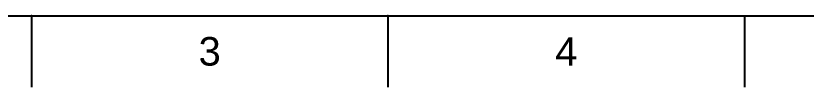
# Model space of a CAD drawing. Header units: millimetres. Extents: x 3440 to 4034, y 651 to 1071.
# Drawn here: x 3592.9 to 3749.6, y 651.4 to 665.6 of the extents above; entities that cross this region are included whole.
import ezdxf

# ---------------------------------------------------------------- set-up
doc = ezdxf.new("R2010")
doc.units = ezdxf.units.MM
doc.header["$LTSCALE"] = 0.1
doc.styles.get("Standard").update_dxf_attribs({"font": 'arial.ttf'})

msp = doc.modelspace()

# ---------------------------------------------------------------- linework, layer by layer
for p, q in [((3454.596, 665.554), (4020.252, 665.554)), ((3596.01, 665.554), (3596.01, 651.412)), ((3666.717, 665.554), (3666.717, 651.412)), ((3737.424, 665.554), (3737.424, 651.412))]:
    msp.add_line(p, q)
for p in [(3596.01, 665.554), (3666.717, 665.554)]:
    msp.add_point(p)

# ---------------------------------------------------------------- texts
at = {"char_height": 5.657, "attachment_point": 5}
for s, insert in [('3', (3631.363, 658.483)), ('4', (3702.07, 658.483))]:
    msp.add_mtext_dynamic_manual_height_columns(s, width=50, gutter_width=12.5, heights=[0], dxfattribs=dict(at, insert=insert))

doc.saveas('drawing.dxf')
